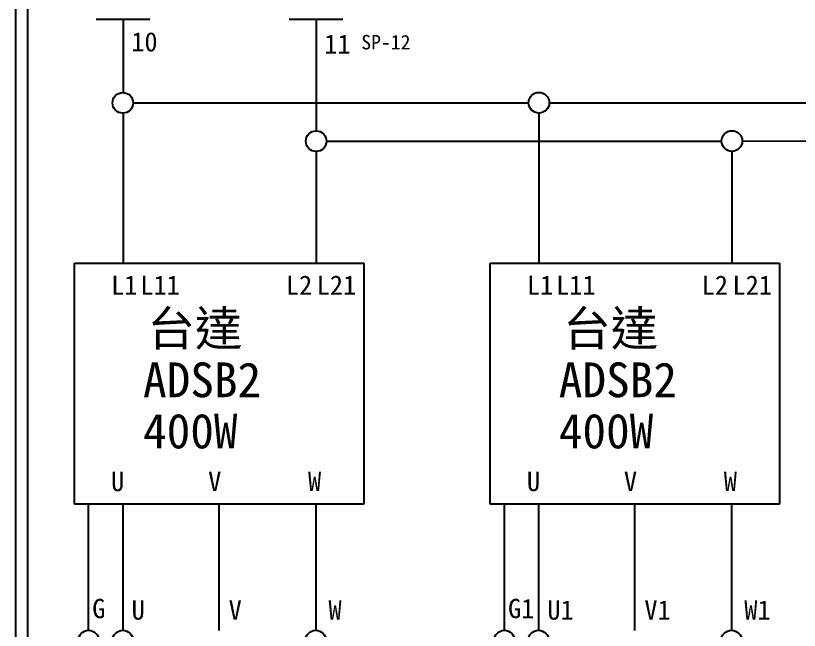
# Model space of a CAD drawing. Extents: x 10 to 297, y 3 to 207.
# Drawn here: x 10 to 91.2, y 57.4 to 121.1 of the extents above; entities that cross this region are included whole.
import ezdxf

# ---------------------------------------------------------------- set-up
doc = ezdxf.new("R2010")
doc.units = 0
doc.layers.get('0').update_dxf_attribs({"linetype": 'CONTINUOUS'})
doc.layers.add('圖框層', color=7, linetype='CONTINUOUS')
doc.layers.add('標尺寸層', color=3, linetype='CONTINUOUS')
doc.styles.add('STSL', font='kaiu.ttf')

msp = doc.modelspace()

# ---------------------------------------------------------------- linework, layer by layer
for p, q in [((41.093, 70.429), (41.098, 57.361)), ((84.183, 70.429), (84.188, 57.361))]:
    msp.add_line(p, q)
for centre in [(21.103, 112.036), (64.228, 112.05), (41.139, 108.066), (84.23, 108.081), (17.557, 56.29), (21.098, 56.29), (41.098, 56.29), (60.647, 56.29), (64.188, 56.29), (84.188, 56.29)]:
    msp.add_circle(centre, 1.071)
at = {"layer": '圖框層', "color": 7}
for p, q in [((10, 3), (10, 206.969)), ((11.25, 4.25), (11.25, 205.719))]:
    msp.add_line(p, q, dxfattribs=at)
at = {"layer": '標尺寸層', "color": 7}
for p, q in [((18.351, 120.701), (23.919, 120.701)), ((21.135, 120.701), (21.138, 113.106)), ((38.351, 120.701), (43.919, 120.701)), ((41.135, 120.701), (41.139, 109.137)), ((22.174, 112.036), (63.157, 112.05)), ((65.299, 112.05), (103.599, 112.043)), ((21.138, 110.965), (21.144, 95.424)), ((64.229, 110.979), (64.234, 95.424)), ((42.21, 108.066), (83.159, 108.08)), ((85.3, 108.081), (123.599, 108.094)), ((41.14, 106.995), (41.144, 95.431)), ((84.23, 107.01), (84.234, 95.431)), ((16.092, 95.422), (41.083, 95.431)), ((16.092, 70.422), (16.092, 95.422)), ((41.083, 95.431), (46.083, 95.431)), ((46.083, 95.431), (46.083, 70.431)), ((59.182, 95.422), (84.173, 95.431)), ((59.182, 70.422), (59.182, 95.422)), ((84.173, 95.431), (89.173, 95.431)), ((89.173, 95.431), (89.173, 70.431)), ((21.092, 70.422), (16.092, 70.422)), ((17.557, 57.361), (17.557, 70.422)), ((46.083, 70.431), (21.092, 70.422)), ((21.093, 70.422), (21.098, 57.361)), ((31.083, 57.357), (31.078, 70.426)), ((64.182, 70.422), (59.182, 70.422)), ((60.647, 57.361), (60.647, 70.422)), ((89.173, 70.431), (64.182, 70.422)), ((64.183, 70.422), (64.188, 57.361)), ((74.173, 57.357), (74.168, 70.426))]:
    msp.add_line(p, q, dxfattribs=at)

# ---------------------------------------------------------------- texts
at = {"layer": '圖框層', "color": 4, "style": 'STSL'}
for s, height, p in [('10', 2, (21.985, 117.367)), ('11', 2, (41.985, 117.125)), ('SP-12', 1.5, (45.818, 117.576)), ('L1', 2, (19.893, 92.141)), ('L11', 2, (22.925, 92.141)), ('L2', 2, (38.01, 92.141)), ('L21', 2, (41.204, 92.141)), ('L1', 2, (62.983, 92.141)), ('L11', 2, (66.015, 92.141)), ('L2', 2, (81.1, 92.141)), ('L21', 2, (84.294, 92.141)), ('台達', 3.6, (23.666, 86.855)), ('台達', 3.6, (66.756, 86.855)), ('ADSB2', 3.6, (23.199, 81.528)), ('ADSB2', 3.6, (66.29, 81.528)), ('400W', 3.6, (23.199, 76.223)), ('400W', 3.6, (66.29, 76.223)), ('U', 2, (19.893, 71.792)), ('V', 2, (29.949, 71.792)), ('W', 2, (40.301, 71.792)), ('U', 2, (62.983, 71.792)), ('V', 2, (73.039, 71.792)), ('W', 2, (83.391, 71.792)), ('G', 2, (17.938, 58.621)), ('U', 2, (22.012, 58.468)), ('V', 2, (32.068, 58.468)), ('W', 2, (42.42, 58.468)), ('G1', 2, (61.028, 58.621)), ('U1', 2, (65.102, 58.468)), ('V1', 2, (75.159, 58.468)), ('W1', 2, (85.51, 58.468))]:
    msp.add_text(s, height=height, dxfattribs=at).set_placement(p)

doc.saveas('drawing.dxf')
